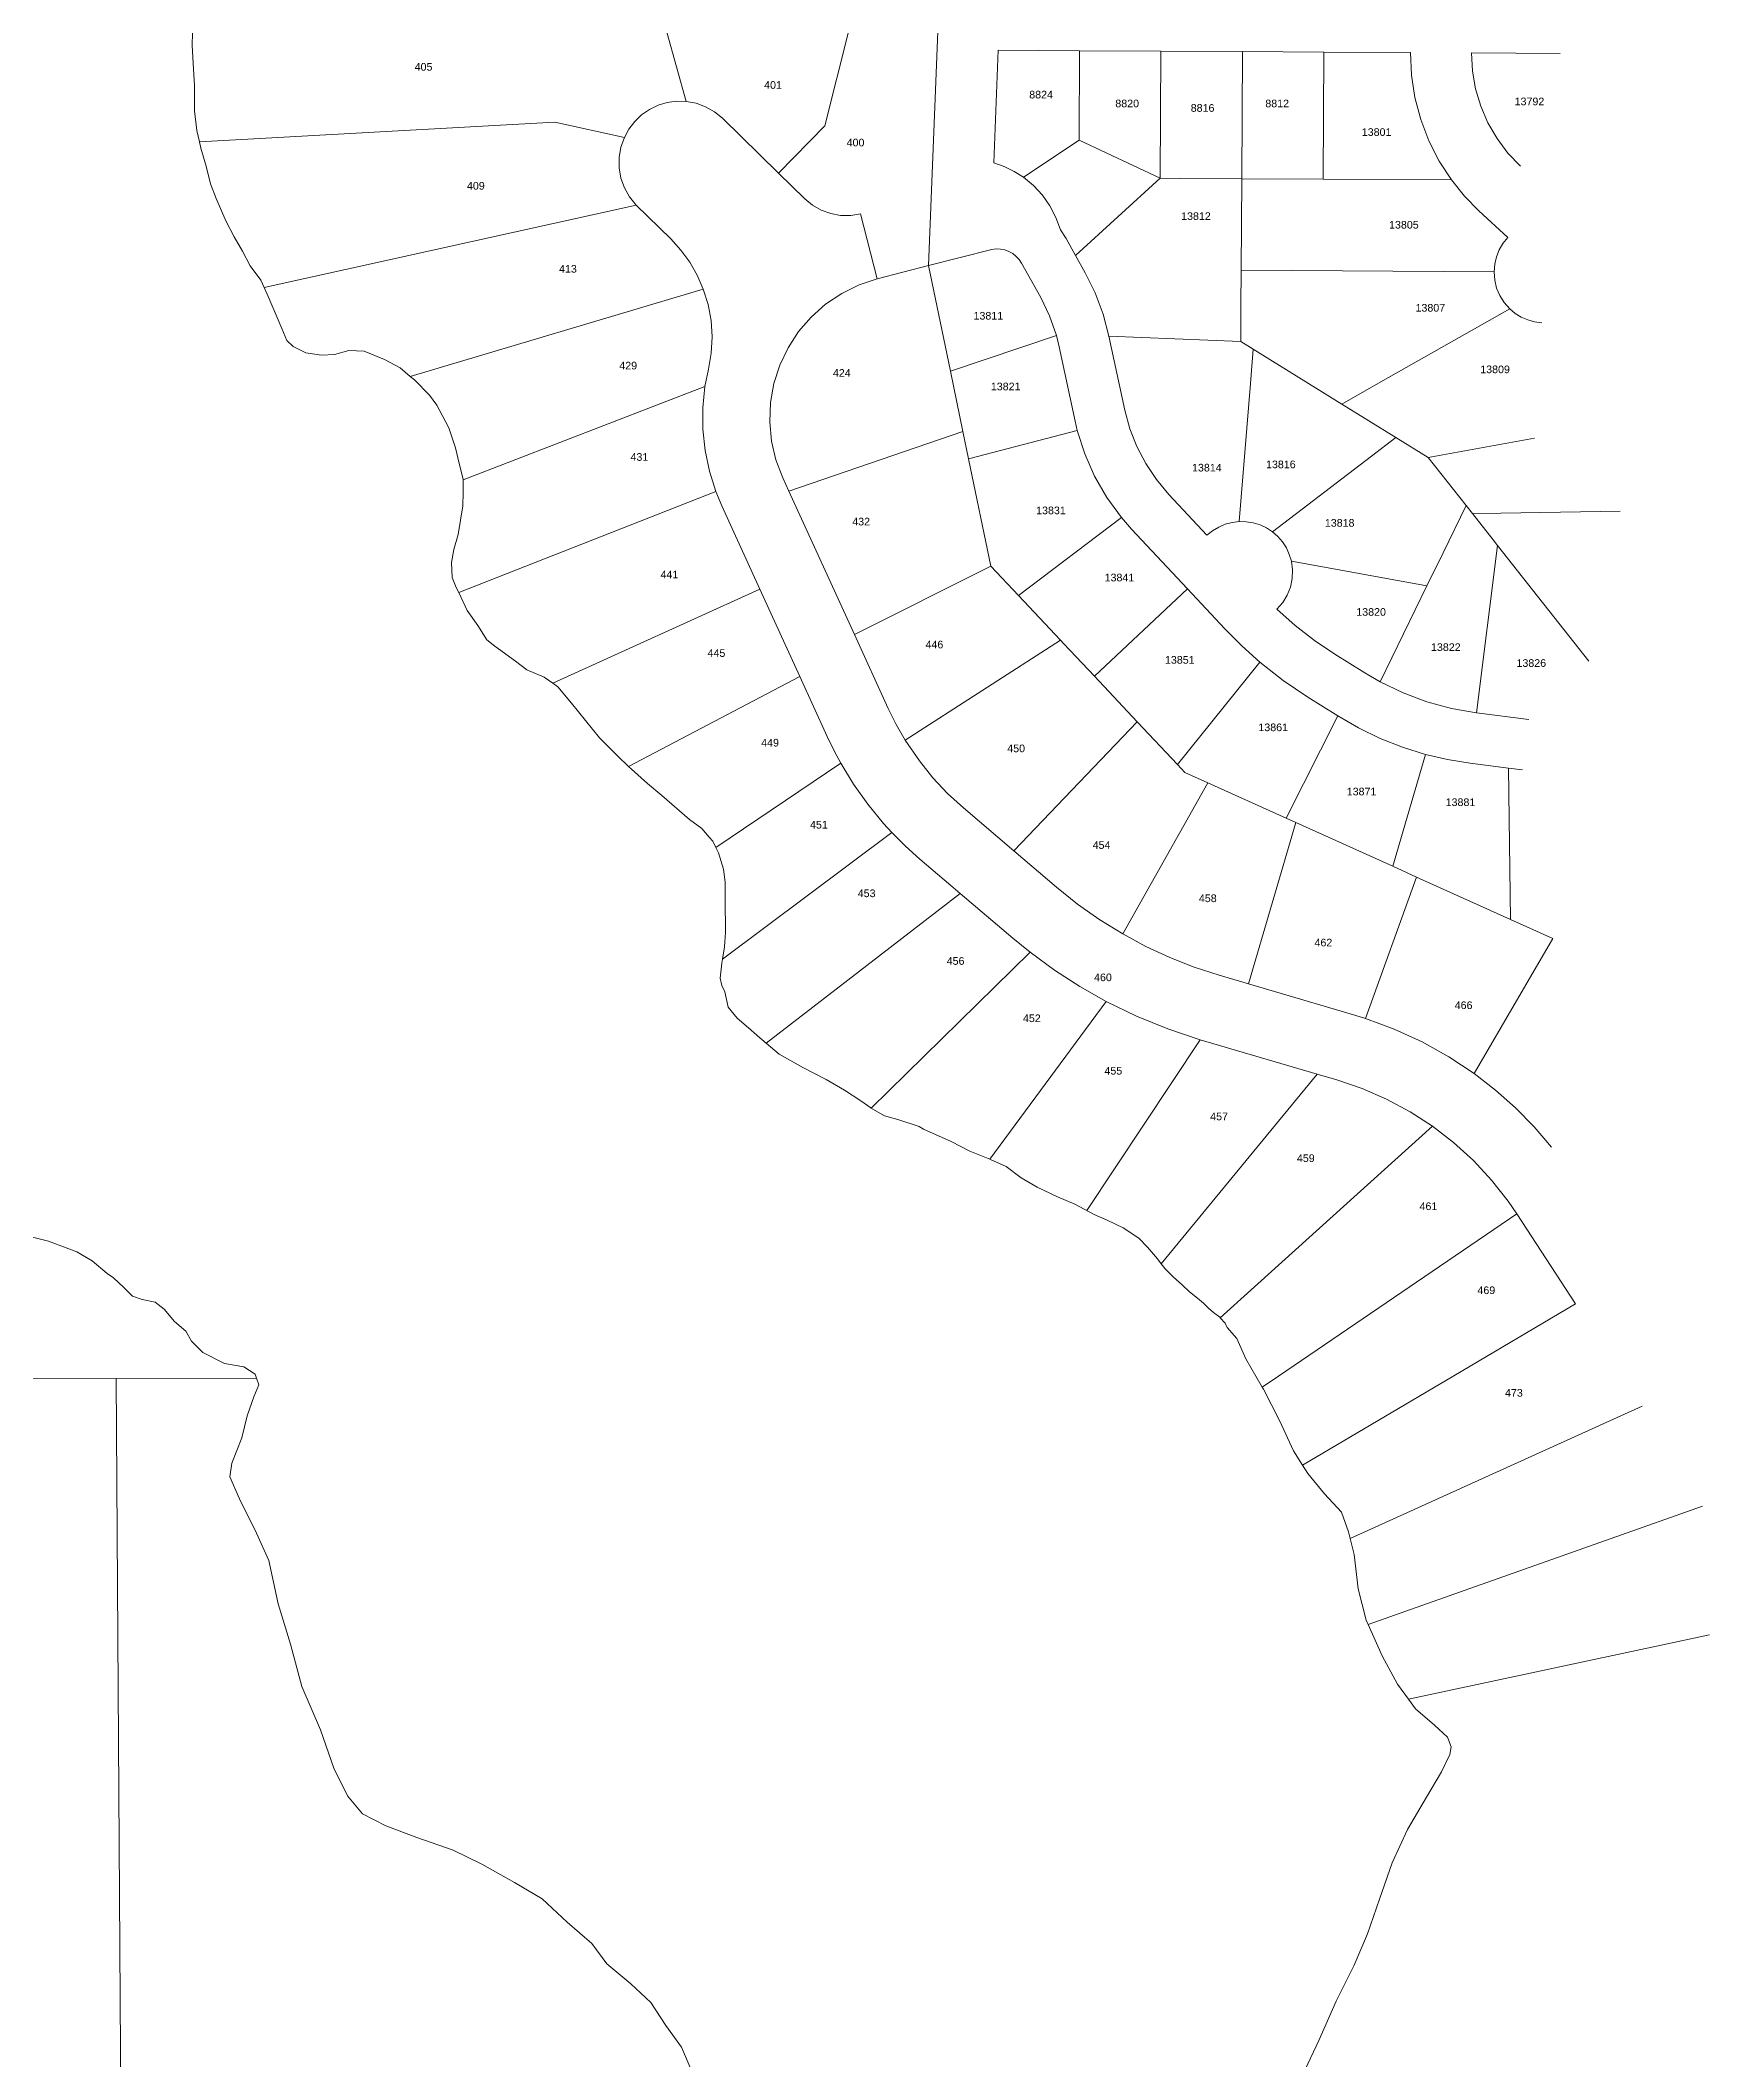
# Model space of a CAD drawing. Header units: feet. Extents: x 865220 to 2822444, y -2240498 to 975731.
# Drawn here: x 2819908 to 2821548, y 964969 to 966953 of the extents above; entities that cross this region are included whole.
import ezdxf
from ezdxf.enums import TextEntityAlignment as Align

# ---------------------------------------------------------------- set-up
doc = ezdxf.new("R2010")
doc.units = ezdxf.units.FT
doc.header["$LTSCALE"] = 0.015
doc.header["$MEASUREMENT"] = 0
doc.layers.add('Dakota County Addresses', color=7, linetype='Continuous')
doc.layers.add('Dakota County Parcels', color=7, linetype='Continuous')
doc.styles.add('Dimensions 100', font='arial.ttf')

# ---------------------------------------------------------------- blocks, each defined once
blk = doc.blocks.new('ACMAP_ANN_TEMPLATE_Dakota County Addresses')
at = {"layer": 'Dakota County Addresses', "style": 'Dimensions 100'}
blk.add_attdef('DakotaCountyAddress', text='', height=50, dxfattribs=at).set_placement((0, 0), align=Align.CENTER)

msp = doc.modelspace()

# ---------------------------------------------------------------- linework, layer by layer
at = {"layer": 'Dakota County Parcels', "lineweight": 5}
for p, q in [((2820057.1, 966960.3), (2820057, 966948.4)), ((2820523.4, 966961.4), (2820542.2, 966893.3)), ((2820678.4, 966869.3), (2820701.9, 966961.8)), ((2820780.4, 966731.9), (2820789.6, 966962)), ((2820057, 966948.4), (2820057.8, 966930.5)), ((2820844.5, 966832.9), (2820848.9, 966943.6)), ((2820848.9, 966943.6), (2820928.8, 966943.1)), ((2820928.3, 966855.2), (2820928.8, 966943.1)), ((2820928.8, 966943.1), (2821008.8, 966942.7)), ((2821008.1, 966817.7), (2821008.8, 966942.7)), ((2821008.8, 966942.7), (2821088.8, 966942.2)), ((2821088.1, 966817.2), (2821088.8, 966942.2)), ((2821088.8, 966942.2), (2821168.8, 966941.8)), ((2821168.1, 966816.8), (2821168.8, 966941.8)), ((2821168.8, 966941.8), (2821253.9, 966941.3)), ((2821313.9, 966940.9), (2821401.2, 966940.4)), ((2820057.8, 966930.5), (2820059, 966908.9)), ((2820059, 966908.9), (2820059.3, 966884)), ((2820059.3, 966884), (2820061.5, 966864.6)), ((2820577.9, 966876.7), (2820633, 966822.9)), ((2820061.5, 966864.6), (2820064.1, 966853.4)), ((2820064.1, 966853.4), (2820413.1, 966873)), ((2820413.1, 966873), (2820481.5, 966857.9)), ((2820633, 966822.9), (2820678.4, 966869.3)), ((2820873.8, 966818.7), (2820928.3, 966855.2)), ((2820928.3, 966855.2), (2821008.1, 966817.7)), ((2820064.1, 966853.4), (2820065.5, 966847.2)), ((2820065.5, 966847.2), (2820070.5, 966829.5)), ((2820070.5, 966829.5), (2820074.8, 966812.3)), ((2820633, 966822.9), (2820658.7, 966797.4)), ((2820924.7, 966742), (2821008.1, 966817.7)), ((2821087.6, 966727.3), (2821088.1, 966817.2)), ((2821088.1, 966817.2), (2821168.1, 966816.8)), ((2821168.1, 966816.8), (2821294.3, 966816.1)), ((2820074.8, 966812.3), (2820080.3, 966797.8)), ((2820080.3, 966797.8), (2820090, 966775.9)), ((2820090, 966775.9), (2820098.1, 966760.1)), ((2820493.1, 966791.4), (2820127.6, 966710.3)), ((2820493.1, 966791.4), (2820527.1, 966758.1)), ((2820713.6, 966782.8), (2820730, 966718.9)), ((2821321.3, 966785.7), (2821349.5, 966759.5)), ((2820098.1, 966760.1), (2820106.3, 966746.1)), ((2820915.5, 966758.6), (2820910, 966767.2)), ((2820915.5, 966758.6), (2820924.7, 966742)), ((2820106.3, 966746.1), (2820113.7, 966731.7)), ((2820780.4, 966731.9), (2820842.6, 966747.8)), ((2820924.7, 966742), (2820934.3, 966724.9)), ((2820113.7, 966731.7), (2820124.2, 966717.6)), ((2820124.2, 966717.6), (2820127.6, 966710.3)), ((2820730, 966718.9), (2820780.4, 966731.9)), ((2820780.4, 966731.9), (2820801.9, 966628.1)), ((2820871.8, 966734.3), (2820890.6, 966700.6)), ((2821087.6, 966727.3), (2821336.1, 966725.8)), ((2820127.6, 966710.3), (2820130.6, 966703.8)), ((2820130.6, 966703.8), (2820140.5, 966680.8)), ((2820559.1, 966708.9), (2820271.1, 966623.1)), ((2820140.5, 966680.8), (2820144.9, 966670)), ((2820144.9, 966670), (2820149.9, 966658.3)), ((2820149.9, 966658.3), (2820156.1, 966652.5)), ((2820801.9, 966628.1), (2820906, 966663.3)), ((2820908.7, 966652.2), (2820906, 966663.3)), ((2820957.6, 966662.7), (2821087.2, 966657.3)), ((2820957.6, 966662.7), (2820973.3, 966589.7)), ((2821087.2, 966657.3), (2821099.4, 966649.7)), ((2820156.1, 966652.5), (2820168.6, 966646.1)), ((2820168.6, 966646.1), (2820184, 966643.9)), ((2820184, 966643.9), (2820196.8, 966644.6)), ((2820196.8, 966644.6), (2820210.8, 966648.5)), ((2820210.8, 966648.5), (2820225.8, 966647.7)), ((2820225.8, 966647.7), (2820245.8, 966639.7)), ((2820245.8, 966639.7), (2820261.1, 966631.5)), ((2820908.7, 966652.2), (2820924.4, 966579.2)), ((2821099.4, 966649.7), (2821186.5, 966595.9)), ((2820261.1, 966631.5), (2820271.1, 966623.1)), ((2820271.1, 966623.1), (2820275.3, 966619.6)), ((2820275.3, 966619.6), (2820290.2, 966604.7)), ((2820564.1, 966630.2), (2820560.7, 966613.1)), ((2820801.9, 966628.1), (2820814.2, 966568.9)), ((2820290.2, 966604.7), (2820297.4, 966594.8)), ((2820560.7, 966613.1), (2820323, 966521.3)), ((2820297.4, 966594.8), (2820309.1, 966572.4)), ((2820924.4, 966579.2), (2820926.6, 966569.9)), ((2821186.5, 966595.9), (2821239.7, 966563)), ((2820309.1, 966572.4), (2820315.5, 966552.8)), ((2820643.2, 966510.3), (2820814.2, 966568.9)), ((2820814.2, 966568.9), (2820819.8, 966541.9)), ((2820819.8, 966541.9), (2820926.6, 966569.9)), ((2821239.7, 966563), (2821271.5, 966543.3)), ((2820315.5, 966552.8), (2820319.1, 966537.5)), ((2820319.1, 966537.5), (2820323, 966522.2)), ((2820819.8, 966541.9), (2820841.6, 966436.7)), ((2821271.5, 966543.3), (2821308.7, 966496.2)), ((2820323, 966522.2), (2820323, 966521.3)), ((2820323, 966521.3), (2820323.2, 966509.1)), ((2820637.2, 966523.4), (2820643.2, 966510.3)), ((2820571.4, 966509.8), (2820318.8, 966410.6)), ((2820323.2, 966509.1), (2820322.7, 966495.7)), ((2820571.4, 966509.8), (2820577.2, 966495.9)), ((2820643.2, 966510.3), (2820707.6, 966369.3)), ((2821016.4, 966507.1), (2821054, 966466.9)), ((2820322.7, 966495.7), (2820318.2, 966467.6)), ((2820577.2, 966495.9), (2820614.6, 966414.1)), ((2820868.8, 966407.8), (2820969.9, 966484.5)), ((2820969.9, 966484.5), (2820979.9, 966473)), ((2821308.7, 966496.2), (2821314.9, 966488.3)), ((2820318.2, 966467.6), (2820314, 966452.9)), ((2820979.9, 966473), (2821034.9, 966414.2)), ((2820314, 966452.9), (2820311.8, 966440.3)), ((2820311.8, 966440.3), (2820312.2, 966425.5)), ((2821137, 966441.4), (2821270.2, 966417.3)), ((2821318.8, 966292.5), (2821339.6, 966456.9)), ((2821339.6, 966456.9), (2821429.3, 966343.1)), ((2820312.2, 966425.5), (2820316.4, 966415.5)), ((2820707.6, 966369.3), (2820841.6, 966436.7)), ((2820841.6, 966436.7), (2820868.8, 966407.8)), ((2820316.4, 966415.5), (2820318.8, 966410.6)), ((2820318.8, 966410.6), (2820327.1, 966393.1)), ((2820411.4, 966321.4), (2820614.6, 966414.1)), ((2820614.6, 966414.1), (2820653.8, 966328.2)), ((2820868.8, 966407.8), (2820910.1, 966363.8)), ((2820943.4, 966328.3), (2821034.9, 966414.2)), ((2821034.9, 966414.2), (2821071.5, 966375.1)), ((2821224.2, 966322.9), (2821270.2, 966417.3)), ((2820327.1, 966393.1), (2820337.7, 966378.2)), ((2820337.7, 966378.2), (2820346.5, 966364.1)), ((2820346.5, 966364.1), (2820354.1, 966357.9)), ((2820707.6, 966369.3), (2820740.9, 966296.6)), ((2820910.1, 966363.8), (2820757.4, 966265.7)), ((2820910.1, 966363.8), (2820913.5, 966360.2)), ((2820913.5, 966360.2), (2820943.4, 966328.3)), ((2820354.1, 966357.9), (2820374.4, 966343.1)), ((2820374.4, 966343.1), (2820385.7, 966334.7)), ((2821024.9, 966241.6), (2821105.9, 966342.3)), ((2821179.8, 966350.1), (2821209, 966331.7)), ((2820385.7, 966334.7), (2820402.7, 966327.3)), ((2820402.7, 966327.3), (2820411.4, 966321.4)), ((2820411.4, 966321.4), (2820416.3, 966318.1)), ((2820653.8, 966328.2), (2820485.7, 966239.7)), ((2820653.8, 966328.2), (2820680.9, 966269.1)), ((2820943.4, 966328.3), (2820985.4, 966283.7)), ((2821209, 966331.7), (2821224.2, 966322.9)), ((2820416.3, 966318.1), (2820429.6, 966301.9)), ((2820429.6, 966301.9), (2820457.1, 966267.7)), ((2821153.2, 966307.7), (2821182.5, 966289.4)), ((2820864.1, 966156.8), (2820985.4, 966283.7)), ((2820985.4, 966283.7), (2821024.9, 966241.6)), ((2821131.7, 966188.9), (2821182.5, 966289.4)), ((2821318.8, 966292.5), (2821370.2, 966286)), ((2820457.1, 966267.7), (2820474.8, 966250)), ((2820680.9, 966269.1), (2820688.4, 966253.7)), ((2820757.4, 966265.7), (2820771.4, 966245.1)), ((2820474.8, 966250), (2820485.7, 966239.7)), ((2820485.7, 966239.7), (2820488.6, 966236.9)), ((2820571.5, 966160.2), (2820694.2, 966243)), ((2820688.4, 966253.7), (2820694.2, 966243)), ((2821024.9, 966241.6), (2821032.2, 966233.8)), ((2821236.5, 966141.6), (2821268.6, 966251.6)), ((2821312.6, 966242.9), (2821350.4, 966238.1)), ((2820488.6, 966236.9), (2820504.1, 966223.1)), ((2820504.1, 966223.1), (2820518.4, 966211.1)), ((2820971.3, 966075.1), (2821055, 966223.5)), ((2821032.2, 966233.8), (2821055, 966223.5)), ((2821055, 966223.5), (2821131.7, 966188.9)), ((2821352.3, 966089.3), (2821350.4, 966238.1)), ((2821350.4, 966238.1), (2821364, 966236.4)), ((2820518.4, 966211.1), (2820545.5, 966187.5)), ((2820545.5, 966187.5), (2820557.6, 966178.6)), ((2820736.3, 966183.7), (2820744.5, 966174.7)), ((2820814.7, 966198.9), (2820864.1, 966156.8)), ((2821094.7, 966026), (2821141.4, 966184.5)), ((2821131.7, 966188.9), (2821141.4, 966184.5)), ((2821141.4, 966184.5), (2821236.5, 966141.6)), ((2820568.5, 966166.4), (2820571.5, 966160.2)), ((2820571.5, 966160.2), (2820574.1, 966154.9)), ((2820577.9, 966050.3), (2820744.5, 966174.7)), ((2820574.1, 966154.9), (2820579, 966138.7)), ((2820771.9, 966148.7), (2820802.3, 966122.8)), ((2820864.1, 966156.8), (2820906, 966121.1)), ((2821236.5, 966141.6), (2821259.9, 966131)), ((2820579, 966138.7), (2820580.5, 966125.9)), ((2820580.5, 966125.9), (2820580.6, 966108.8)), ((2820802.3, 966122.8), (2820811.6, 966114.8)), ((2821209.8, 965992), (2821259.9, 966131)), ((2821259.9, 966131), (2821352.3, 966089.3)), ((2820580.6, 966108.8), (2820581, 966076.6)), ((2820811.6, 966114.8), (2820620.9, 965967.7)), ((2820811.6, 966114.8), (2820863.2, 966070.9)), ((2821352.3, 966089.3), (2821393.7, 966070.6)), ((2820580, 966062.6), (2820577.9, 966050.3)), ((2820863.2, 966070.9), (2820880.2, 966057.1)), ((2821316.7, 965937.8), (2821393.7, 966070.6)), ((2820577.2, 966046.5), (2820575.8, 966031.5)), ((2820577.9, 966050.3), (2820577.2, 966046.5)), ((2820880.2, 966057.1), (2820724.1, 965903.9)), ((2820575.8, 966031.5), (2820577.2, 966024.5)), ((2820577.2, 966024.5), (2820580.3, 966018.2)), ((2821065.9, 966034.5), (2821094.7, 966026)), ((2821094.7, 966026), (2821200.2, 965994.9)), ((2820580.3, 966018.2), (2820583.5, 966003)), ((2820583.5, 966003), (2820592.3, 965992.3)), ((2820592.3, 965992.3), (2820603.6, 965982.9)), ((2821209.8, 965992), (2821200.2, 965994.9)), ((2820612.2, 965975.1), (2820620.9, 965967.7)), ((2820620.9, 965967.7), (2820633.6, 965957)), ((2820935.9, 965803.4), (2821047.3, 965971.2)), ((2821047.3, 965971.2), (2821162.4, 965937.3)), ((2820633.6, 965957), (2820657.7, 965943.4)), ((2820657.7, 965943.4), (2820679.7, 965932)), ((2820679.7, 965932), (2820697.9, 965921.5)), ((2821162.4, 965937.3), (2821009.1, 965751)), ((2821162.4, 965937.3), (2821181.6, 965931.6)), ((2820697.9, 965921.5), (2820713.9, 965911.1)), ((2820713.9, 965911.1), (2820723.7, 965904.2)), ((2820723.7, 965904.2), (2820724.1, 965903.9)), ((2820724.1, 965903.9), (2820737.1, 965896.5)), ((2820737.1, 965896.5), (2820750.3, 965892.9)), ((2820750.3, 965892.9), (2820771.1, 965885.9)), ((2820771.1, 965885.9), (2820775.6, 965883.4)), ((2820775.6, 965883.4), (2820802.6, 965871.1)), ((2821066.9, 965697.9), (2821275.6, 965886.1)), ((2820802.6, 965871.1), (2820821.1, 965861.7)), ((2820840.7, 965853.8), (2820840.7, 965853.8)), ((2820841.4, 965853.5), (2820840.7, 965853.8)), ((2820841.4, 965853.5), (2820856.8, 965846.7)), ((2820856.8, 965846.7), (2820871.5, 965835.4)), ((2820871.5, 965835.4), (2820887.2, 965826.2)), ((2820887.2, 965826.2), (2820907.2, 965816.9)), ((2820907.2, 965816.9), (2820924.3, 965809.7)), ((2820924.3, 965809.7), (2820943.1, 965799.5)), ((2821358.4, 965800.2), (2821349.9, 965812.6)), ((2820943.1, 965799.5), (2820956.1, 965793.7)), ((2820956.1, 965793.7), (2820971.5, 965786.4)), ((2820971.5, 965786.4), (2820987, 965776.3)), ((2821124.3, 965640.6), (2821358.4, 965800.2)), ((2821358.4, 965800.2), (2821416.1, 965711.6)), ((2819915.6, 965773.3), (2819899.8, 965777.1)), ((2819933, 965766.7), (2819915.6, 965773.3)), ((2819943.6, 965762.7), (2819933, 965766.7)), ((2820987, 965776.3), (2820995.5, 965767.4)), ((2820995.5, 965767.4), (2821005.3, 965755.9)), ((2819958.7, 965753.7), (2819943.6, 965762.7)), ((2819973.3, 965741.5), (2819958.7, 965753.7)), ((2821005.3, 965755.9), (2821009.1, 965751)), ((2821009.1, 965751), (2821012.9, 965746.1)), ((2821012.9, 965746.1), (2821020.8, 965738)), ((2819979.6, 965737), (2819973.3, 965741.5)), ((2819989.7, 965727.5), (2819979.6, 965737)), ((2819998.2, 965719.2), (2819989.7, 965727.5)), ((2821020.8, 965738), (2821029.8, 965729.9)), ((2821029.8, 965729.9), (2821037, 965723.3)), ((2821037, 965723.3), (2821044.8, 965717.1)), ((2820007.8, 965715.9), (2819998.2, 965719.2)), ((2820020.4, 965713.4), (2820007.8, 965715.9)), ((2820029.4, 965706.5), (2820020.4, 965713.4)), ((2820029.4, 965706.5), (2820039.6, 965694.1)), ((2821044.8, 965717.1), (2821050.7, 965712.2)), ((2821050.7, 965712.2), (2821055.4, 965707.3)), ((2821055.4, 965707.3), (2821060.5, 965703.1)), ((2821296.6, 965641), (2821416.1, 965711.6)), ((2820039.6, 965694.1), (2820050.7, 965684.7)), ((2820056.2, 965675), (2820050.7, 965684.7)), ((2821060.5, 965703.1), (2821066.5, 965698.4)), ((2821066.5, 965698.4), (2821066.9, 965697.9)), ((2821066.9, 965697.9), (2821071.9, 965692.6)), ((2821071.9, 965692.6), (2821074, 965688.2)), ((2821074, 965688.2), (2821083.4, 965677.4)), ((2820067.3, 965663.8), (2820056.2, 965675)), ((2820088.7, 965653.1), (2820067.3, 965663.8)), ((2821083.4, 965677.4), (2821092.1, 965657.7)), ((2820107.6, 965649.8), (2820088.7, 965653.1)), ((2820118.7, 965642.4), (2820107.6, 965649.8)), ((2821092.1, 965657.7), (2821102.1, 965640.6)), ((2819990.3, 964315.1), (2819982.3, 965638.2)), ((2820117.6, 965620.1), (2820122.2, 965632.1)), ((2820120, 965638.5), (2820118.7, 965642.4)), ((2820122.2, 965632.1), (2820120, 965638.5)), ((2821108.4, 965629.8), (2821124.3, 965640.6)), ((2821108.4, 965629.8), (2821109.6, 965627.7)), ((2821109.6, 965627.7), (2821125.6, 965596.3)), ((2821147.9, 965553.2), (2821296.6, 965641)), ((2820110.8, 965601.7), (2820117.6, 965620.1)), ((2821194.7, 965480.9), (2821481.6, 965611.1)), ((2820105.5, 965579.9), (2820110.8, 965601.7)), ((2821125.6, 965596.3), (2821139.1, 965567.2)), ((2820095.7, 965555.1), (2820105.5, 965579.9)), ((2821139.1, 965567.2), (2821147.9, 965553.2)), ((2820093.7, 965541.6), (2820095.7, 965555.1)), ((2821147.9, 965553.2), (2821153.1, 965544.8)), ((2821153.1, 965544.8), (2821169.5, 965524.9)), ((2820103.4, 965520.1), (2820093.7, 965541.6)), ((2821169.5, 965524.9), (2821186.1, 965506.9)), ((2820119.9, 965486.1), (2820103.4, 965520.1)), ((2821186.1, 965506.9), (2821193, 965487.7)), ((2821212.4, 965396.6), (2821540.8, 965512.7)), ((2820132.2, 965459.5), (2820119.9, 965486.1)), ((2821193, 965487.7), (2821194.7, 965480.9)), ((2821194.7, 965480.9), (2821198.5, 965465.1)), ((2820141.4, 965416.7), (2820132.2, 965459.5)), ((2821198.5, 965465.1), (2821202.5, 965431.6)), ((2821202.5, 965431.6), (2821210.5, 965400.8)), ((2820153.4, 965377.2), (2820141.4, 965416.7)), ((2821210.5, 965400.8), (2821212.4, 965396.6)), ((2821212.4, 965396.6), (2821226.2, 965365.8)), ((2821252, 965323), (2821547.9, 965386.3)), ((2820164.6, 965335.6), (2820153.4, 965377.2)), ((2821226.2, 965365.8), (2821241.3, 965337.8)), ((2820182.8, 965292.8), (2820164.6, 965335.6)), ((2821241.3, 965337.8), (2821252, 965323)), ((2821252, 965323), (2821258.9, 965313.5)), ((2821258.9, 965313.5), (2821277.7, 965297.4)), ((2820195.9, 965255.2), (2820182.8, 965292.8)), ((2821277.7, 965297.4), (2821290.2, 965285.6)), ((2821292.5, 965268.7), (2821284.3, 965251.7)), ((2821290.2, 965285.6), (2821294.1, 965276.1)), ((2821294.1, 965276.1), (2821292.5, 965268.7)), ((2820209.4, 965228), (2820195.9, 965255.2)), ((2821284.3, 965251.7), (2821269.7, 965226.9)), ((2820224.1, 965210.4), (2820209.4, 965228)), ((2820247, 965198.6), (2820224.1, 965210.4)), ((2821269.7, 965226.9), (2821251.1, 965195)), ((2820277.6, 965187.1), (2820247, 965198.6)), ((2821251.1, 965195), (2821236, 965162.1)), ((2820313.4, 965174.6), (2820277.6, 965187.1)), ((2820341.5, 965160.8), (2820313.4, 965174.6)), ((2820373.7, 965142.8), (2820341.5, 965160.8)), ((2821236, 965162.1), (2821223.6, 965126.4)), ((2820400.9, 965126.9), (2820373.7, 965142.8)), ((2820425.2, 965103.9), (2820400.9, 965126.9)), ((2821223.6, 965126.4), (2821211.8, 965092.6)), ((2820449.6, 965083.1), (2820425.2, 965103.9)), ((2821211.8, 965092.6), (2821198.5, 965061.8)), ((2820464.2, 965063.1), (2820449.6, 965083.1)), ((2820487.8, 965043.2), (2820464.2, 965063.1)), ((2821198.5, 965061.8), (2821180.9, 965026.2)), ((2820507.6, 965024.9), (2820487.8, 965043.2)), ((2820522.3, 965002.4), (2820507.6, 965024.9)), ((2821180.9, 965026.2), (2821163.9, 964987.7)), ((2820537.7, 964981.1), (2820522.3, 965002.4)), ((2820548, 964956.6), (2820537.7, 964981.1)), ((2821163.9, 964987.7), (2821148, 964953.7))]:
    msp.add_line(p, q, dxfattribs=at)
for points in [[(2821253.9, 966941.3), (2821255, 966919), (2821258.4, 966897), (2821264.1, 966875.4), (2821272.1, 966854.6), (2821282.2, 966834.7), (2821294.3, 966816.1)], [(2821313.9, 966940.9), (2821314.9, 966923.1), (2821317.9, 966905.6), (2821323, 966888.5), (2821330.1, 966872.2), (2821339.1, 966856.8), (2821349.8, 966842.5), (2821362.1, 966829.6)], [(2820542.2, 966893.3), (2820532.8, 966893.5), (2820523.6, 966892.2), (2820514.6, 966889.5), (2820506.2, 966885.4), (2820498.5, 966880), (2820491.7, 966873.6), (2820486, 966866.1), (2820481.5, 966857.9)], [(2820577.9, 966876.7), (2820570.1, 966882.9), (2820561.4, 966887.9), (2820552, 966891.4), (2820542.2, 966893.3)], [(2820481.5, 966857.9), (2820478.1, 966848.3), (2820476.4, 966838.2), (2820476.5, 966828), (2820478.2, 966817.9), (2820481.6, 966808.3), (2820486.6, 966799.4), (2820493.1, 966791.4)], [(2820873.8, 966818.7), (2820864.6, 966824.5), (2820854.8, 966829.3), (2820844.5, 966832.9)], [(2820910, 966767.2), (2820905.6, 966779.2), (2820899.7, 966790.6), (2820892.4, 966801.1), (2820883.7, 966810.5), (2820873.8, 966818.7)], [(2821008.1, 966817.7), (2821028.1, 966817.6), (2821088.1, 966817.2)], [(2821294.3, 966816.1), (2821307.1, 966800.2), (2821321.3, 966785.7)], [(2820658.7, 966797.4), (2820666.4, 966791.2), (2820675, 966786.3), (2820684.3, 966783), (2820694, 966781.3), (2820703.9, 966781.2), (2820713.6, 966782.8)], [(2820559.1, 966708.9), (2820553.2, 966722.4), (2820545.8, 966735.2), (2820537.1, 966747.2), (2820527.1, 966758.1)], [(2821349.5, 966759.5), (2821344.8, 966753.7), (2821341.1, 966747.3), (2821338.4, 966740.4), (2821336.7, 966733.2), (2821336.1, 966725.8)], [(2820871.8, 966734.3), (2820869.4, 966737.8), (2820866.5, 966741), (2820863.2, 966743.7), (2820859.4, 966745.8), (2820855.4, 966747.3), (2820851.2, 966748.1), (2820846.9, 966748.3), (2820842.6, 966747.8)], [(2820730, 966718.9), (2820712.1, 966712.9), (2820695.1, 966704.5), (2820679.3, 966694), (2820665.1, 966681.4), (2820652.8, 966667.1), (2820642.4, 966651.2), (2820634.3, 966634.1), (2820628.5, 966616), (2820625.2, 966597.4), (2820624.4, 966578.4), (2820626.2, 966559.5), (2820630.5, 966541.1), (2820637.2, 966523.4)], [(2820957.6, 966662.7), (2820951.9, 966684.2), (2820944.1, 966705), (2820934.3, 966724.9)], [(2821087.2, 966657.3), (2821087.4, 966693.1), (2821087.6, 966727.3)], [(2821336.1, 966725.8), (2821336.7, 966717.7), (2821338.6, 966709.8), (2821341.8, 966702.4), (2821346.1, 966695.5), (2821351.5, 966689.4)], [(2820564.1, 966630.2), (2820566.8, 966646), (2820567.7, 966661.9), (2820566.7, 966677.9), (2820563.9, 966693.6), (2820559.1, 966708.9)], [(2820906, 966663.3), (2820899.4, 966682.4), (2820890.6, 966700.6)], [(2821186.5, 966595.9), (2821224.8, 966617.6), (2821351.5, 966689.4)], [(2821351.5, 966689.4), (2821356.9, 966684.9), (2821362.9, 966681.3), (2821369.3, 966678.5), (2821376, 966676.6), (2821382.9, 966675.6)], [(2821085.6, 966480.3), (2821096.7, 966616.2), (2821099.4, 966649.7)], [(2820560.7, 966613.1), (2820558.6, 966592.2), (2820558.7, 966571.2), (2820560.8, 966550.3), (2820565.1, 966529.8), (2820571.4, 966509.8)], [(2820973.3, 966589.7), (2820978.2, 966571.5), (2820985.1, 966554), (2820993.8, 966537.3), (2821004.3, 966521.6), (2821016.4, 966507.1)], [(2820926.6, 966569.9), (2820933.9, 966546.9), (2820943.6, 966524.9), (2820955.6, 966504), (2820969.9, 966484.5)], [(2821118.4, 966470.3), (2821215.8, 966544.7), (2821239.7, 966563)], [(2821271.5, 966543.3), (2821314.5, 966551.2), (2821375.7, 966562.4)], [(2821085.6, 966480.3), (2821078.7, 966479.5), (2821071.9, 966477.7), (2821065.5, 966474.9), (2821059.5, 966471.3), (2821054, 966466.9)], [(2821118.4, 966470.3), (2821112.5, 966474.1), (2821106.2, 966477), (2821099.5, 966479.1), (2821092.6, 966480.2), (2821085.6, 966480.3)], [(2821270.2, 966417.3), (2821286.1, 966449.8), (2821308.7, 966496.2)], [(2821314.9, 966488.3), (2821342.7, 966488.7), (2821460.1, 966490.7)], [(2821314.9, 966488.3), (2821335.2, 966462.5), (2821339.6, 966456.9)], [(2821137, 966441.4), (2821134.9, 966448.1), (2821132, 966454.5), (2821128.2, 966460.4), (2821123.6, 966465.7), (2821118.4, 966470.3)], [(2821122.8, 966394.3), (2821128.5, 966400.7), (2821132.9, 966408.1), (2821136.1, 966416), (2821137.8, 966424.4), (2821138.1, 966433), (2821137, 966441.4)], [(2821122.8, 966394.3), (2821140.8, 966378.3), (2821159.8, 966363.6), (2821179.8, 966350.1)], [(2821071.5, 966375.1), (2821088.2, 966358.2), (2821105.9, 966342.3)], [(2821105.9, 966342.3), (2821128.9, 966324.2), (2821153.2, 966307.7)], [(2821224.2, 966322.9), (2821246.7, 966312.1), (2821270.1, 966303.3), (2821294.2, 966296.8), (2821318.8, 966292.5)], [(2820740.9, 966296.6), (2820748.6, 966280.9), (2820757.4, 966265.7)], [(2821182.5, 966289.4), (2821202.9, 966277.6), (2821224.2, 966267.3), (2821246.1, 966258.7), (2821268.6, 966251.6)], [(2820694.2, 966243), (2820706.8, 966222.3), (2820720.9, 966202.5), (2820736.3, 966183.7)], [(2820771.4, 966245.1), (2820784.7, 966228.6), (2820799.1, 966213.2), (2820814.7, 966198.9)], [(2821268.6, 966251.6), (2821290.4, 966246.5), (2821312.6, 966242.9)], [(2820557.6, 966178.6), (2820565, 966170.3), (2820568.5, 966166.4)], [(2820744.5, 966174.7), (2820757.8, 966161.3), (2820771.9, 966148.7)], [(2820906, 966121.1), (2820926.8, 966104.5), (2820948.6, 966089.1), (2820971.3, 966075.1)], [(2820581, 966076.6), (2820580.3, 966067.2), (2820580, 966062.6)], [(2820971.3, 966075.1), (2820994, 966062.9), (2821017.4, 966052), (2821041.4, 966042.6), (2821065.9, 966034.5)], [(2820880.2, 966057.1), (2820904.1, 966039.5), (2820929, 966023.4), (2820954.8, 966008.8)], [(2820840.7, 965853.8), (2820840.7, 965853.8), (2820954.8, 966008.8)], [(2820954.8, 966008.8), (2820984.8, 965994.3), (2821015.7, 965981.7), (2821047.3, 965971.2)], [(2820603.6, 965982.9), (2820611.6, 965975.7), (2820612.2, 965975.1)], [(2821316.7, 965937.8), (2821291.7, 965954.5), (2821265.4, 965969.1), (2821238, 965981.6), (2821209.8, 965992)], [(2821275.6, 965886.1), (2821253.6, 965900.3), (2821230.5, 965912.7), (2821206.4, 965923.2), (2821181.6, 965931.6)], [(2821392.5, 965865.6), (2821375.5, 965885.5), (2821357.1, 965904.3), (2821337.5, 965921.7), (2821316.7, 965937.8)], [(2821349.9, 965812.6), (2821333.7, 965833.2), (2821315.8, 965852.4), (2821296.4, 965870.1), (2821275.6, 965886.1)], [(2820821.1, 965861.7), (2820840.7, 965853.8), (2820841.4, 965853.5)], [(2818619.4, 965636.1), (2818897.1, 965636.6), (2818975.7, 965636.7), (2819982.3, 965638.2)], [(2819982.3, 965638.2), (2819982.3, 965638.2), (2820120, 965638.5)], [(2821102.1, 965640.6), (2821108.4, 965629.8), (2821108.4, 965629.8)]]:
    msp.add_lwpolyline(points, dxfattribs=at)

# ---------------------------------------------------------------- block references
at = {"layer": 'Dakota County Addresses', "lineweight": 5, "xscale": 0.15, "yscale": 0.15, "zscale": 0.15}
for p, values in [((2820284.2, 966923.5), {'DakotaCountyAddress': '405'}), ((2820627.6, 966905.7), {'DakotaCountyAddress': '401'}), ((2820891, 966896.2), {'DakotaCountyAddress': '8824'}), ((2820975.6, 966887.5), {'DakotaCountyAddress': '8820'}), ((2821123, 966887.5), {'DakotaCountyAddress': '8812'}), ((2821370.9, 966889.5), {'DakotaCountyAddress': '13792'}), ((2821049.7, 966883.1), {'DakotaCountyAddress': '8816'}), ((2820708.7, 966849.1), {'DakotaCountyAddress': '400'}), ((2821220.7, 966859.4), {'DakotaCountyAddress': '13801'}), ((2820335.6, 966806.6), {'DakotaCountyAddress': '409'}), ((2821043.2, 966776.8), {'DakotaCountyAddress': '13812'}), ((2821247.5, 966768.3), {'DakotaCountyAddress': '13805'}), ((2820426.1, 966725), {'DakotaCountyAddress': '413'}), ((2820839.2, 966678.9), {'DakotaCountyAddress': '13811'}), ((2821273.5, 966686.7), {'DakotaCountyAddress': '13807'}), ((2820485.3, 966629.9), {'DakotaCountyAddress': '429'}), ((2820695.2, 966622.7), {'DakotaCountyAddress': '424'}), ((2820856.2, 966609.4), {'DakotaCountyAddress': '13821'}), ((2821337.1, 966626.2), {'DakotaCountyAddress': '13809'}), ((2820496.3, 966540.1), {'DakotaCountyAddress': '431'}), ((2821053.9, 966529.6), {'DakotaCountyAddress': '13814'}), ((2821126.6, 966532.8), {'DakotaCountyAddress': '13816'}), ((2820714.2, 966476.6), {'DakotaCountyAddress': '432'}), ((2820900.7, 966487.6), {'DakotaCountyAddress': '13831'}), ((2821184.4, 966475.3), {'DakotaCountyAddress': '13818'}), ((2820525.8, 966424.6), {'DakotaCountyAddress': '441'}), ((2820968, 966421.6), {'DakotaCountyAddress': '13841'}), ((2821215.3, 966387.8), {'DakotaCountyAddress': '13820'}), ((2820786.2, 966355.8), {'DakotaCountyAddress': '446'}), ((2821288.7, 966353.2), {'DakotaCountyAddress': '13822'}), ((2820572, 966347.4), {'DakotaCountyAddress': '445'}), ((2821027.3, 966340.7), {'DakotaCountyAddress': '13851'}), ((2821372.7, 966337.6), {'DakotaCountyAddress': '13826'}), ((2821119.1, 966274.4), {'DakotaCountyAddress': '13861'}), ((2820624.7, 966259.3), {'DakotaCountyAddress': '449'}), ((2820866.5, 966253.7), {'DakotaCountyAddress': '450'}), ((2821205.9, 966211.3), {'DakotaCountyAddress': '13871'}), ((2821303.1, 966200.8), {'DakotaCountyAddress': '13881'}), ((2820672.7, 966178.7), {'DakotaCountyAddress': '451'}), ((2820950.4, 966158.7), {'DakotaCountyAddress': '454'}), ((2820719.6, 966111.3), {'DakotaCountyAddress': '453'}), ((2821054.8, 966106.4), {'DakotaCountyAddress': '458'}), ((2821168.4, 966062.9), {'DakotaCountyAddress': '462'}), ((2820807, 966044.8), {'DakotaCountyAddress': '456'}), ((2820951.8, 966028.7), {'DakotaCountyAddress': '460'}), ((2821306.2, 966001.3), {'DakotaCountyAddress': '466'}), ((2820881.9, 965988.5), {'DakotaCountyAddress': '452'}), ((2820962, 965936.9), {'DakotaCountyAddress': '455'}), ((2821065.9, 965892), {'DakotaCountyAddress': '457'}), ((2821151.1, 965851), {'DakotaCountyAddress': '459'}), ((2821271.6, 965803.8), {'DakotaCountyAddress': '461'}), ((2821328.5, 965721.2), {'DakotaCountyAddress': '469'}), ((2821355.6, 965620.4), {'DakotaCountyAddress': '473'})]:
    msp.add_blockref('ACMAP_ANN_TEMPLATE_Dakota County Addresses', p, dxfattribs=at).add_auto_attribs(values)

doc.saveas('drawing.dxf')
